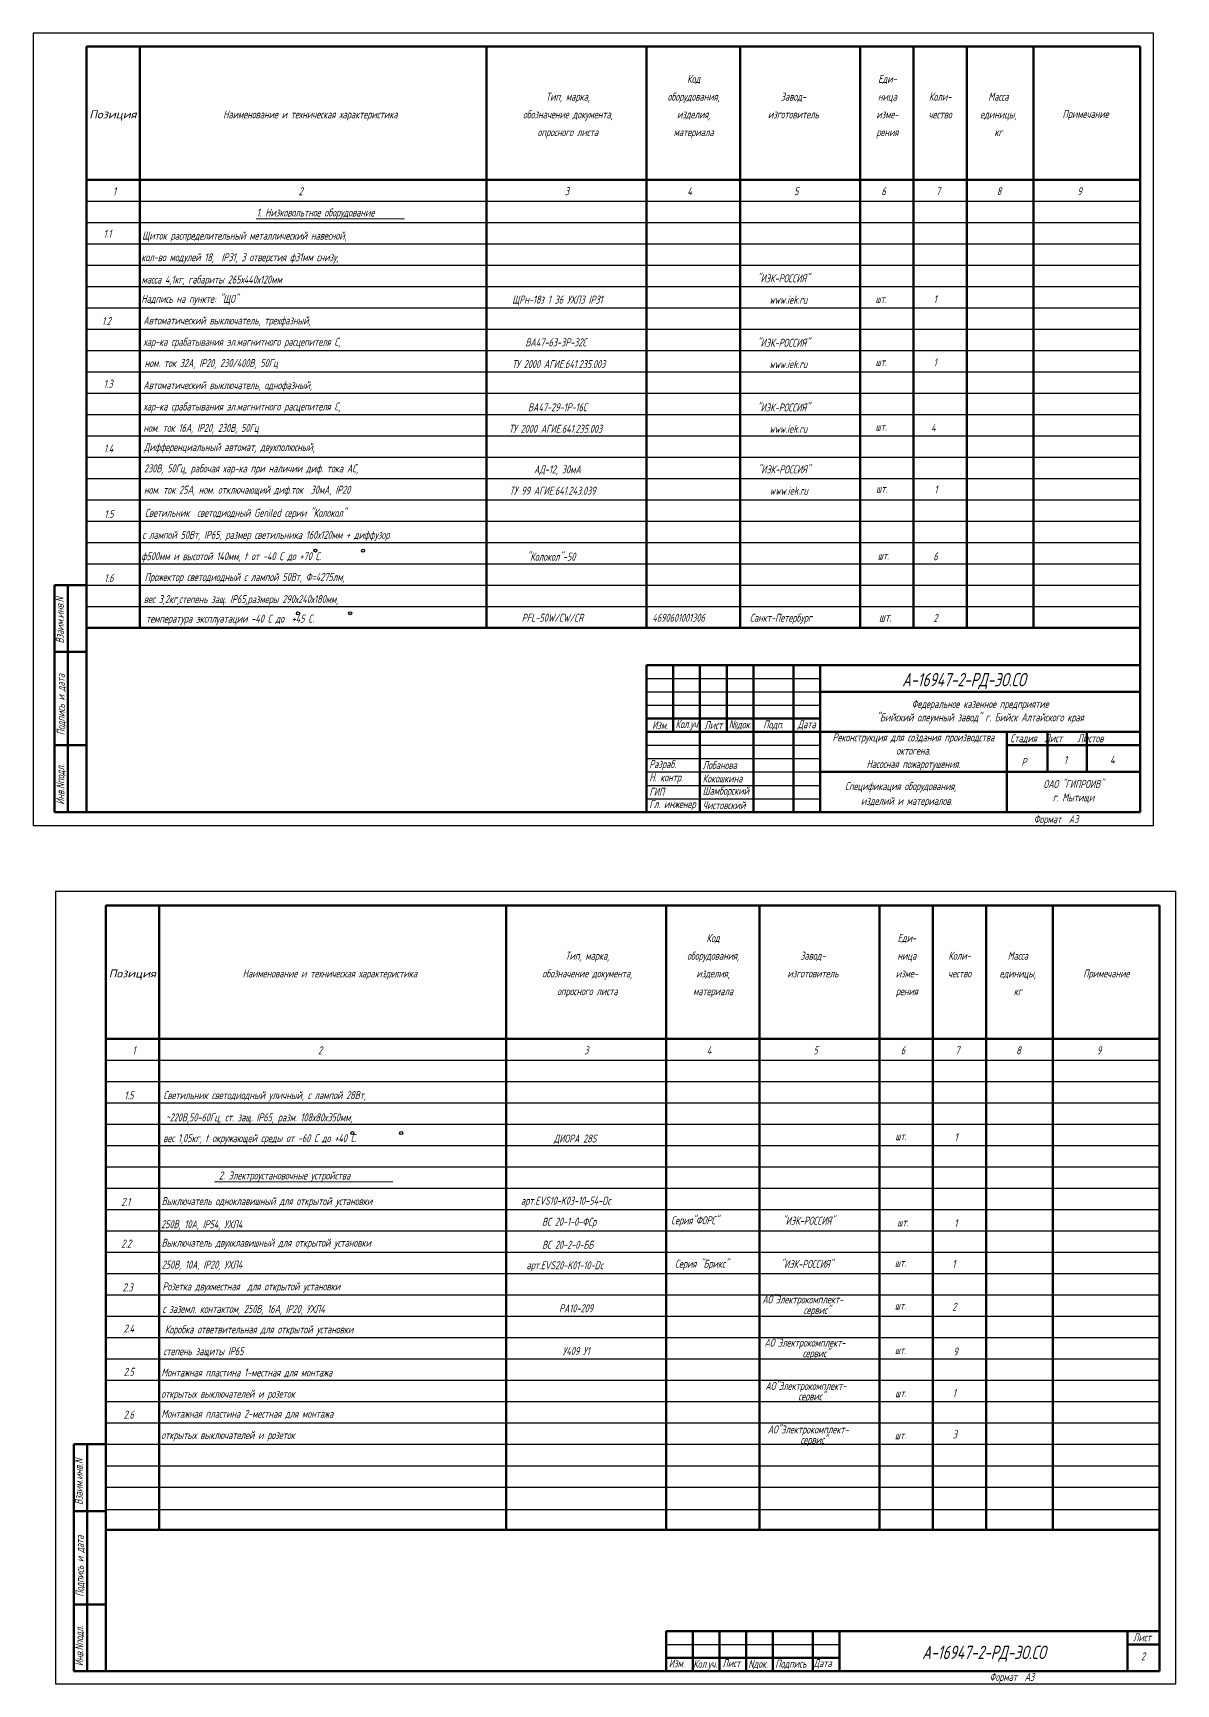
# Model space of a CAD drawing. Header units: inches. Extents: x 7 to 4039, y 15 to 1438.
# Drawn here: x 494 to 923, y 781 to 1400 of the extents above; entities that cross this region are included whole.
import ezdxf
from ezdxf.enums import TextEntityAlignment as Align

# ---------------------------------------------------------------- set-up
doc = ezdxf.new("R2010")
doc.units = ezdxf.units.IN
doc.header["$MEASUREMENT"] = 0
doc.linetypes.add('gost6', pattern=[12, 8, -1.5, 1, -1.5])
doc.layers.add('оси', color=5, linetype='gost6')
doc.layers.add('текст', color=7, linetype='Continuous')
doc.layers.add('Спецификация', color=9, linetype='Continuous', lineweight=25)
doc.styles.add('Simplex', font='simplex.shx', dxfattribs={"width": 0.7, "oblique": 15})

msp = doc.modelspace()

# ---------------------------------------------------------------- linework, layer by layer
at = {"lineweight": 60}
for p, q in [((514.47, 1395.03), (909.47, 1395.03)), ((514.47, 1108.03), (514.47, 1395.03)), ((534.47, 1395.03), (534.47, 1177.03)), ((664.47, 1395.03), (664.47, 1177.03)), ((724.47, 1395.03), (724.47, 1177.03)), ((759.47, 1395.03), (759.47, 1177.03)), ((804.47, 1395.03), (804.47, 1177.03)), ((824.47, 1395.03), (824.47, 1177.03)), ((844.47, 1395.03), (844.47, 1177.03)), ((869.47, 1395.03), (869.47, 1177.03)), ((909.47, 1395.03), (909.47, 1108.03)), ((514.47, 1345.03), (909.47, 1345.03)), ((502.47, 1108.03), (502.47, 1193.03)), ((514.47, 1193.03), (502.47, 1193.03)), ((507.47, 1108.03), (507.47, 1193.03)), ((514.47, 1108.03), (514.47, 1193.03)), ((514.47, 1177.03), (909.47, 1177.03)), ((514.47, 1168.03), (502.47, 1168.03)), ((514.47, 1108.03), (514.47, 1163.03)), ((724.47, 1163.03), (909.47, 1163.03)), ((724.47, 1108.03), (724.47, 1163.03)), ((734.47, 1163.03), (734.47, 1138.03)), ((744.47, 1163.03), (744.47, 1108.03)), ((754.47, 1138.03), (754.47, 1163.03)), ((764.47, 1108.03), (764.47, 1163.03)), ((779.47, 1163.03), (779.47, 1108.03)), ((789.47, 1163.03), (789.47, 1147.84)), ((789.47, 1153.03), (909.47, 1153.03)), ((789.47, 1147.84), (789.47, 1108.03)), ((724.47, 1143.03), (789.4, 1143.03)), ((514.47, 1133.03), (502.47, 1133.03)), ((724.47, 1138.03), (909.63, 1138.03)), ((859.46, 1133.03), (909.63, 1133.03)), ((859.47, 1138.03), (859.47, 1108.03)), ((874.68, 1123.03), (874.68, 1138.03)), ((889.47, 1138.03), (889.47, 1123.03)), ((789.47, 1123.03), (909.63, 1123.03)), ((514.47, 1108.03), (502.47, 1108.03)), ((909.47, 1108.03), (514.47, 1108.03)), ((521.76, 1073.01), (916.76, 1073.01)), ((521.76, 786.01), (521.76, 1073.01)), ((541.76, 1073.01), (541.76, 839.01)), ((916.76, 1073.01), (916.76, 786.01)), ((509.76, 786.01), (509.76, 871.01)), ((521.76, 871.01), (509.76, 871.01)), ((514.76, 786.01), (514.76, 871.01)), ((521.76, 786.01), (521.76, 871.01)), ((521.76, 846.01), (509.76, 846.01)), ((521.76, 786.01), (521.76, 841.01)), ((521.76, 811.01), (509.76, 811.01)), ((521.76, 786.01), (509.76, 786.01)), ((916.76, 786.01), (521.76, 786.01)), ((916.76, 786.01), (731.76, 786.01))]:
    msp.add_line(p, q, dxfattribs=at)
at = {"lineweight": 30}
msp.add_line((514.47, 1337.03), (909.47, 1337.03), dxfattribs=at)
at = {"lineweight": -3}
for p, q in [((514.47, 1329.03), (909.47, 1329.03)), ((514.47, 1321.03), (909.47, 1321.03)), ((514.47, 1185.03), (909.47, 1185.03)), ((724.47, 1153.03), (789.96, 1153.03)), ((724.47, 1148.03), (789.59, 1148.03)), ((724.91, 1123.03), (789.79, 1123.03)), ((731.76, 796.01), (796.76, 796.01))]:
    msp.add_line(p, q, dxfattribs=at)
at = {"lineweight": 18}
msp.add_line((578.1, 1330.33), (633.71, 1330.33), dxfattribs=at)
for p, q in [((514.47, 1321.03), (534.47, 1321.03)), ((724.47, 1163.03), (744.47, 1163.03)), ((724.47, 1163.03), (734.47, 1163.03)), ((724.47, 1158.03), (789.4, 1158.03)), ((764.47, 1163.03), (779.47, 1163.03)), ((764.47, 1163.03), (779.47, 1163.03)), ((779.47, 1163.03), (789.47, 1163.03)), ((779.47, 1163.03), (789.47, 1163.03)), ((779.47, 1163.03), (789.47, 1163.03)), ((789.47, 1163.03), (799.47, 1163.03)), ((734.47, 1143.03), (754.47, 1143.03)), ((734.47, 1143.03), (734.47, 1143.03)), ((724.47, 1133.03), (789.4, 1133.03)), ((789.47, 1138.03), (859.47, 1138.03)), ((874.47, 1133.03), (889.47, 1133.03)), ((874.47, 1133.03), (889.47, 1133.03)), ((724.47, 1128.03), (789.4, 1128.03)), ((724.47, 1118.03), (789.59, 1118.03)), ((724.47, 1113.03), (789.59, 1113.03)), ((724.47, 1108.03), (724.47, 1113.03)), ((724.47, 1108.03), (724.47, 1113.03))]:
    msp.add_line(p, q)
at = {"color": 0, "lineweight": -3}
for p, q in [((514.47, 1313.03), (909.47, 1313.03)), ((514.47, 1305.03), (909.47, 1305.03)), ((514.47, 1297.03), (909.47, 1297.03)), ((514.47, 1289.03), (909.47, 1289.03)), ((514.47, 1281.03), (909.47, 1281.03)), ((514.47, 1273.03), (909.47, 1273.03)), ((514.47, 1265.03), (909.47, 1265.03)), ((514.47, 1257.03), (909.47, 1257.03)), ((514.47, 1249.03), (909.47, 1249.03)), ((514.47, 1241.03), (909.47, 1241.03)), ((514.47, 1233.03), (909.47, 1233.03)), ((514.47, 1225.03), (909.47, 1225.03)), ((514.47, 1217.03), (909.47, 1217.03)), ((514.47, 1209.03), (909.47, 1209.03)), ((514.47, 1201.03), (909.47, 1201.03)), ((514.47, 1193.03), (909.47, 1193.03)), ((521.76, 1007.01), (916.76, 1007.01)), ((521.76, 999.01), (916.76, 999.01)), ((521.76, 991.01), (916.76, 991.01)), ((521.76, 983.01), (916.76, 983.01)), ((521.76, 975.01), (916.76, 975.01)), ((521.76, 967.01), (916.76, 967.01)), ((521.76, 959.01), (916.76, 959.01)), ((521.76, 951.01), (916.76, 951.01)), ((521.76, 943.01), (916.76, 943.01)), ((521.76, 935.01), (916.76, 935.01)), ((521.76, 927.01), (916.76, 927.01)), ((521.76, 919.01), (916.76, 919.01)), ((521.76, 911.01), (916.76, 911.01)), ((521.76, 903.01), (916.76, 903.01)), ((521.76, 895.01), (916.76, 895.01)), ((521.76, 887.01), (916.76, 887.01)), ((521.76, 879.01), (916.76, 879.01)), ((521.76, 871.01), (916.76, 871.01)), ((521.76, 863.01), (916.76, 863.01)), ((521.76, 855.01), (916.76, 855.01)), ((521.76, 846.63), (916.76, 846.63))]:
    msp.add_line(p, q, dxfattribs=at)
at = {"color": 0, "lineweight": 60}
for p, q in [((671.76, 1073.01), (671.76, 839.01)), ((731.76, 1073.01), (731.76, 839.01)), ((766.76, 1073.01), (766.76, 839.01)), ((811.76, 1073.01), (811.76, 839.01)), ((831.76, 1073.01), (831.76, 839.01)), ((851.76, 1073.01), (851.76, 839.01)), ((876.76, 1073.01), (876.76, 839.01)), ((521.76, 1023.01), (916.76, 1023.01)), ((521.76, 839.01), (916.76, 839.01))]:
    msp.add_line(p, q, dxfattribs=at)
at = {"color": 0, "lineweight": 30}
msp.add_line((521.76, 1015.01), (916.76, 1015.01), dxfattribs=at)
at = {"color": 0, "lineweight": 18}
msp.add_line((562.5, 969.37), (629.33, 969.37), dxfattribs=at)
at = {"lineweight": 50}
for p, q in [((916.76, 801.01), (731.76, 801.01)), ((731.76, 801.01), (731.76, 786.01)), ((741.76, 786.01), (741.76, 801.01)), ((751.76, 786.01), (751.76, 801.01)), ((761.76, 786.01), (761.76, 801.01)), ((771.76, 786.01), (771.76, 801.01)), ((786.76, 786.01), (786.76, 801.01)), ((796.76, 786.01), (796.76, 801.01)), ((904.76, 786.01), (904.76, 801.01)), ((916.76, 786.01), (916.76, 801.01)), ((904.76, 796.01), (916.76, 796.01)), ((731.76, 791.01), (796.76, 791.01)), ((731.76, 786.01), (916.76, 786.01))]:
    msp.add_line(p, q, dxfattribs=at)
for centre in [(600.32, 1206.03), (618.21, 1205.98), (593.79, 1182.48), (613.34, 1182.54), (614.19, 987.69), (632.46, 987.69)]:
    msp.add_circle(centre, 0.571)
at = {"layer": 'оси', "linetype": 'ByBlock'}
msp.add_lwpolyline([(914.47, 1108.03), (914.47, 1395.03), (914.47, 1400.03), (514.47, 1400.03), (494.47, 1400.03), (494.47, 1108.03), (494.47, 1103.03), (914.47, 1103.03), (914.47, 1108.03)], dxfattribs=at)
at = {"layer": 'оси', "color": 0, "linetype": 'ByBlock'}
msp.add_lwpolyline([(922.88, 786.18), (922.88, 1073.18), (922.88, 1078.18), (522.88, 1078.18), (502.88, 1078.18), (502.88, 786.18), (502.88, 781.18), (922.88, 781.18), (922.88, 786.18)], dxfattribs=at)

# ---------------------------------------------------------------- texts
at = {"lineweight": 20, "style": 'Simplex', "oblique": 15, "width": 0.7}
for s, p in [('Код', (742.07, 1381.33)), ('Еди-', (814.69, 1381.33)), ('Тип, марка,', (694.94, 1374.68)), ('оборудования,', (742.07, 1374.68)), ('Завод-', (779.47, 1374.68)), ('ница', (814.69, 1374.68)), ('Коли-', (834.47, 1374.68)), ('Масса', (856.31, 1374.68)), ('Наименование и техническая характеристика', (598.42, 1368.03)), ('обозначение документа,', (694.94, 1368.03)), ('изделия,', (742.07, 1368.03)), ('изготовитель', (779.47, 1368.03)), ('изме-', (814.69, 1368.03)), ('чество', (834.47, 1368.03)), ('единицы,', (856.31, 1368.03)), ('Примечание', (888.98, 1368.19)), ('опросного листа', (694.94, 1361.38)), ('материала', (742.07, 1361.38)), ('рения', (814.69, 1361.38)), ('кг', (856.31, 1361.38)), ('Код', (749.36, 1059.31)), ('Еди-', (821.98, 1059.31)), ('Тип, марка,', (702.23, 1052.66)), ('оборудования,', (749.36, 1052.66)), ('Завод-', (786.76, 1052.66)), ('ница', (821.98, 1052.66)), ('Коли-', (841.76, 1052.66)), ('Масса', (863.59, 1052.66)), ('Наименование и техническая характеристика', (605.71, 1046.01)), ('обозначение документа,', (702.23, 1046.01)), ('изделия,', (749.36, 1046.01)), ('изготовитель', (786.76, 1046.01)), ('изме-', (821.98, 1046.01)), ('чество', (841.76, 1046.01)), ('единицы,', (863.59, 1046.01)), ('Примечание', (896.76, 1046.01)), ('опросного листа', (702.23, 1039.36)), ('материала', (749.36, 1039.36)), ('рения', (821.98, 1039.36)), ('кг', (863.59, 1039.36))]:
    msp.add_text(s, height=3, dxfattribs=at).set_placement(p, align=Align.CENTER)
at = {"lineweight": 20, "style": 'Simplex', "oblique": 15, "width": 0.960052}
for p, p2 in [((515.56, 1368.03), (533.25, 1368.03)), ((522.85, 1046.01), (540.54, 1046.01))]:
    msp.add_text('Позиция', height=3, dxfattribs=at).set_placement(p, p2, align=Align.FIT)
at = {"lineweight": 20, "style": 'Simplex', "oblique": 15}
for s, width, p in [('1', 0.7, (524.45, 1339.24)), ('2', 0.7, (594.01, 1339.24)), ('3', 0.7, (693.79, 1339.24)), ('4', 0.7, (739.74, 1339.24)), ('5', 0.7, (779.72, 1339.24)), ('6', 0.7, (812.45, 1339.24)), ('7', 0.7, (832.91, 1339.24)), ('8', 0.7, (855.7, 1339.24)), ('9', 0.7, (885.92, 1339.24)), ('1. Низковольтное оборудование', 0.7, (578.3, 1331.24)), ('1.1', 0.7, (520.9, 1323.3)), ('Щиток распределительный металлический навесной,', 0.7, (535.37, 1322.58)), ('кол-во модулей 18,  IP31, 3 отверстия ф31мм снизу, ', 0.7, (535.04, 1314.49)), ('масса 4,1кг, габариты 265х440х120мм', 0.7, (535.13, 1306.13)), ('Надпись на пункте: "ЩО" ', 0.7, (535.03, 1298.88)), ('  шт.', 0.7, (807.4, 1298.84)), ('1.2', 0.7, (520.32, 1290.57)), ('Автоматический выключатель, трехфазный,', 0.7, (535.83, 1290.79)), ('хар-ка срабатывания эл.магнитного расцепителя С,', 0.7, (535.83, 1282.79)), ('ном. ток 32А, IP20, 230/400В, 50Гц', 0.7, (536.31, 1274.82)), ('  шт.', 0.7, (807.4, 1275.18)), ('1.3', 0.7, (520.95, 1267.04)), ('Автоматический выключатель, однофазный,', 0.7, (535.83, 1266.53)), ('хар-ка срабатывания эл.магнитного расцепителя С,', 0.7, (535.83, 1258.53)), ('ном. ток 16А, IP20, 230В, 50Гц', 0.7, (535.83, 1250.53)), ('  шт.', 0.7, (807.4, 1250.92)), ('1.4', 0.7, (521.04, 1242.78)), ('Дифференциальный автомат, двухполюсный,', 0.7, (536.06, 1243.33)), ('230В, 50Гц, рабочая хар-ка при наличии диф. тока АС,', 0.7, (536.06, 1235.33)), ('ном. ток 25А, ном. отключающий диф.ток  30мА, IP20', 0.7, (536.06, 1227.33)), ('  шт.', 0.7, (807.63, 1227.72)), ('1.5', 0.7, (521.2, 1218.25)), ('Светильник  светодиодный Geniled серии "Колокол"', 0.7, (536.42, 1218.67)), ('с лампой 50Вт, IР65, размер светильника 160х120мм + диффузор', 0.7, (535.39, 1210.42)), ('ф500мм и высотой 140мм, t от -40 С до +70 С.', 0.7, (535.04, 1202.42)), ('"Колокол"-50', 0.7, (679.56, 1202.24)), ('  шт.', 0.7, (808.26, 1202.68)), ('1.6', 0.7, (521.2, 1194.23)), ('Стадия  Лист    Листов', 0.7, (860.79, 1134.18)), ('Р', 0.7, (864.94, 1125.3)), ('1', 0.7, (880.89, 1126.07)), ('4', 0.7, (898.16, 1126.07)), ('Спецификация оборудования,', 0.7, (798.82, 1116.22)), ('изделий и материалов.', 0.7, (804.79, 1110.69)), ('1', 0.7, (531.74, 1017.22)), ('2', 0.7, (601.3, 1017.22)), ('9', 0.7, (893.2, 1017.22)), ('1.5', 0.7, (528.7, 1000.35)), ('Светильник светодиодный уличный, с лампой 28Вт,', 0.7, (543.34, 1000.4)), (' ~220В,50-60Гц, ст. защ. IP65, разм. 108х80х350мм,', 0.7, (542.75, 992.07)), ('вес 1,05кг, t окружающей среды от -60 С до +40 С.', 0.7, (543.26, 984.27)), ('ДИОРА 28S   ', 0.7, (689.68, 984.13)), ('  шт.', 0.7, (814.84, 985.02)), ('2.1', 0.7, (527.54, 960.38)), ('250В, 10А, IP54, УХЛ4', 0.7, (542.45, 952.02)), ('  шт.', 0.7, (815.52, 952.69)), ('2.2', 0.7, (527.54, 944.75)), ('Выключатель двухклавишный для открытой установки ', 0.7, (542.69, 945.07)), ('250В, 10А, IP20, УХЛ4', 0.7, (542.69, 936.88)), ('  шт.', 0.7, (814.66, 937.57)), ('2.3', 0.7, (528.05, 928.34)), ('  шт.', 0.7, (814.66, 921.53)), ('2.4', 0.7, (528.43, 912.93)), ('степень защиты IP65', 0.7, (543.36, 904.42)), ('2.5', 0.7, (528.43, 896.7)), ('открытых выключателей и розеток', 0.7, (542.55, 888.44)), ('2.6', 0.7, (528.43, 880.64)), ('открытых выключателей и розеток', 0.7, (542.55, 872.97)), ('Лист', 0.7, (906.78, 797.15)), ('2', 0.7, (909.76, 790.02)), ('Изм.', 0.7, (732.77, 787.44)), ('Кол.уч.', 0.65, (741.87, 787.23)), ('Лист', 0.7, (752.85, 787.49)), ('Nдок.', 0.7, (762.56, 787.24)), ('Подпись', 0.7, (772.69, 787.3)), ('Дата', 0.7, (787.07, 787.49))]:
    msp.add_text(s, height=3, dxfattribs=dict(at, width=width)).set_placement(p)
at = {"color": 0, "lineweight": 20, "style": 'Simplex', "oblique": 15, "width": 0.7}
for s, p in [('1', (832.03, 1298.75)), ('1', (832.03, 1275.08)), ('4', (831.07, 1250.62)), ('1', (832.32, 1227.42)), ('6', (831.93, 1202.39)), ('2', (831.95, 1179.24)), ('3', (701.07, 1017.22)), ('4', (747.03, 1017.22)), ('5', (787, 1017.22)), ('6', (819.74, 1017.22)), ('7', (840.19, 1017.22)), ('8', (862.99, 1017.22)), ('1', (839.88, 984.6)), ('2. Электроустановочные устройства', (564.15, 970.28)), ('Выключатель одноклавишный для открытой установки ', (542.7, 960.7)), ('1', (839.77, 952.39)), ('1', (839.03, 937.14)), ('Розетка двухместная  для открытой установки ', (542.98, 928.71)), ('с заземл. контактом, 250В, 16А, IP20, УХЛ4', (542.98, 920.26)), ('РА10-209', (691.64, 920.5)), ('АО"Электрокомплект-', (767.78, 923.83)), ('сервис"', (783.26, 919.86)), ('2', (839.03, 921.1)), ('Коробка ответвительная для открытой установки', (543.89, 912.61)), ('АО"Электрокомплект-', (768.62, 907.63)), ('сервис"', (782.92, 903.67)), ('  шт.', (814.64, 904.81)), ('9', (839.41, 904.28)), ('Монтажная пластина 1-местная для монтажа', (542.58, 896.43)), ('Монтажная пластина 2-местная для монтажа', (542.58, 880.96)), ('  шт.', (814.65, 872.94)), ('3', (839.22, 873.26))]:
    msp.add_text(s, height=3, dxfattribs=at).set_placement(p)
at = {"lineweight": 20, "style": 'Simplex', "oblique": 15, "width": 0.7}
for s, p in [('Взаим.инв.N', (506.01, 1171.22)), ('Подпись и дата', (506.39, 1136.79)), ('Инв.Nподл.', (506.2, 1110.77)), ('Взаим.инв.N', (513.11, 848.29)), ('Подпись и дата', (513.48, 813.86)), ('Инв.Nподл.', (513.29, 787.84))]:
    msp.add_text(s, height=3, rotation=90, dxfattribs=at).set_placement(p)
at = {"style": 'Simplex', "oblique": 15, "width": 0.7}
msp.add_text('  шт.', height=3.5, dxfattribs=at).set_placement((808.28, 1179.34))
at = {"lineweight": 35, "style": 'Simplex', "oblique": 15, "width": 0.7}
for p in [(843.39, 1155.14), (850.9, 790.52)]:
    msp.add_text('А-16947-2-РД-ЭО.СО', height=5, dxfattribs=at).set_placement(p, align=Align.CENTER)
at = {"color": 0, "lineweight": 20, "style": 'Simplex', "oblique": 15, "width": 0.7}
for p in [(877.91, 1103.84), (861.35, 782.33)]:
    msp.add_text('Формат  А3', height=3, dxfattribs=at).set_placement(p, align=Align.CENTER)
at = {"layer": 'Спецификация', "color": 0, "lineweight": 20, "style": 'Simplex', "oblique": 15, "width": 0.7}
for s, p in [('ВА47-63-3Р-32С', (679.01, 1282.6)), ('ВА47-29-1Р-16С', (680, 1258.25)), ('Прожектор светодиодный с лампой 50Вт, Ф=4275лм,', (536.31, 1194.62)), ('вес 3,2кг,степень защ. IР65,размеры 290х240х180мм,', (535.99, 1186.33)), ('температура эксплуатации -40 С до  +45 С.', (536.82, 1179.01)), ('PFL-50W/CW/CR', (677.68, 1179.35)), ('4690601001306', (726.59, 1179.35)), ('Санкт-Петербург', (763.16, 1179.34)), ('"ИЭК-РОССИЯ"', (774.69, 937.09)), ('АО"Электрокомплект-', (768.98, 891.4)), ('1', (839.2, 888.74)), ('сервис"', (781.27, 887.51)), ('  шт.', (814.77, 888.68)), ('АО"Электрокомплект-', (769.82, 875.1)), ('сервис"', (782.1, 871.22))]:
    msp.add_text(s, height=3, dxfattribs=at).set_placement(p)
at = {"layer": 'текст', "color": 0, "lineweight": 20, "style": 'Simplex', "oblique": 15, "width": 0.7}
for s, p in [('"ИЭК-РОССИЯ"', (765.88, 1306.58)), ('ЩРн-18з 1 36 УХЛ3 IР31 ', (674.08, 1298.6)), ('www.iek.ru', (770.42, 1298.58)), ('"ИЭК-РОССИЯ"', (765.88, 1282.43)), ('ТУ 2000 АГИЕ.641.235.003', (674.02, 1274.43)), ('www.iek.ru', (770.42, 1274.43)), ('"ИЭК-РОССИЯ"', (765.88, 1258.17)), ('ТУ 2000 АГИЕ.641.235.003', (672.83, 1250.17)), ('www.iek.ru', (770.42, 1250.17)), ('АД-12, 30мА', (682.28, 1234.97)), ('"ИЭК-РОССИЯ"', (766.11, 1234.97)), ('ТУ 99 АГИЕ.641.243.039', (673.06, 1226.97)), ('www.iek.ru', (770.65, 1226.97)), ('арт.EVS10-K03-10-54-Dc', (677.37, 960.83)), ('ВС 20-1-0-ФСр', (685.26, 952.95)), ('Серия"ФОРС"', (733.64, 953.48)), ('"ИЭК-РОССИЯ"', (775.3, 953.33)), ('У409 У1', (692.97, 904.46))]:
    msp.add_text(s, height=3, dxfattribs=at).set_placement(p)
at = {"layer": 'текст', "lineweight": 20, "style": 'Simplex', "oblique": 15, "width": 0.7}
for s, p in [('ВС 20-2-0-ББ', (685.29, 944.33)), ('Серия "Брикс"', (735.08, 937.22)), ('арт.EVS20-K01-10-Dc', (679.42, 936.64))]:
    msp.add_text(s, height=3, dxfattribs=at).set_placement(p)
at = {"layer": 'текст', "lineweight": 20, "char_height": 3, "style": 'Simplex'}
for s, insert, width, attachment_point in [('Федеральное казенное предприятие\\P"Бийский олеумный завод" г. Бийск Алтайского края', (849.46, 1145.61), 120, 5), ('Изм.', (729.46, 1140.61), 10, 5), ('Кол.уч', (739.46, 1140.61), 10, 5), ('Лист', (749.46, 1140.61), 10, 5), ('{\\fArial|b0|i0|c204|p34;\\W0.7;№\\Fsimplex|c204;док.}', (759.46, 1140.61), 10, 5), ('Подп.', (771.96, 1140.61), 15, 5), ('{\\W0.7;Дата}', (784.46, 1140.61), 10, 5), ('Реконструкция для создания производства октогена.\\PНасосная пожаротушения.', (824.46, 1130.61), 70, 5), ('Разраб.', (725.46, 1125.61), 18, 4), ('Лобанова', (745.46, 1125.61), 18, 4), ('Н. контр.', (725.46, 1120.61), 19, 4), ('Кокошкина', (745.46, 1120.61), 18, 4), ('{\\C2;ОАО "ГИПРОИВ"\\Pг. Мытищи}', (884.46, 1115.61), 50, 5), ('ГИП', (725.46, 1115.61), 18, 4), ('{\\W0.6;Шамборский}', (745.46, 1115.61), 18, 4), ('{\\W0.6;Гл. инженер}', (725.46, 1110.61), 18, 4), ('Чистовский', (745.46, 1110.61), 18, 4)]:
    msp.add_mtext(s, dxfattribs=dict(at, insert=insert, width=width, attachment_point=attachment_point))

doc.saveas('drawing.dxf')
